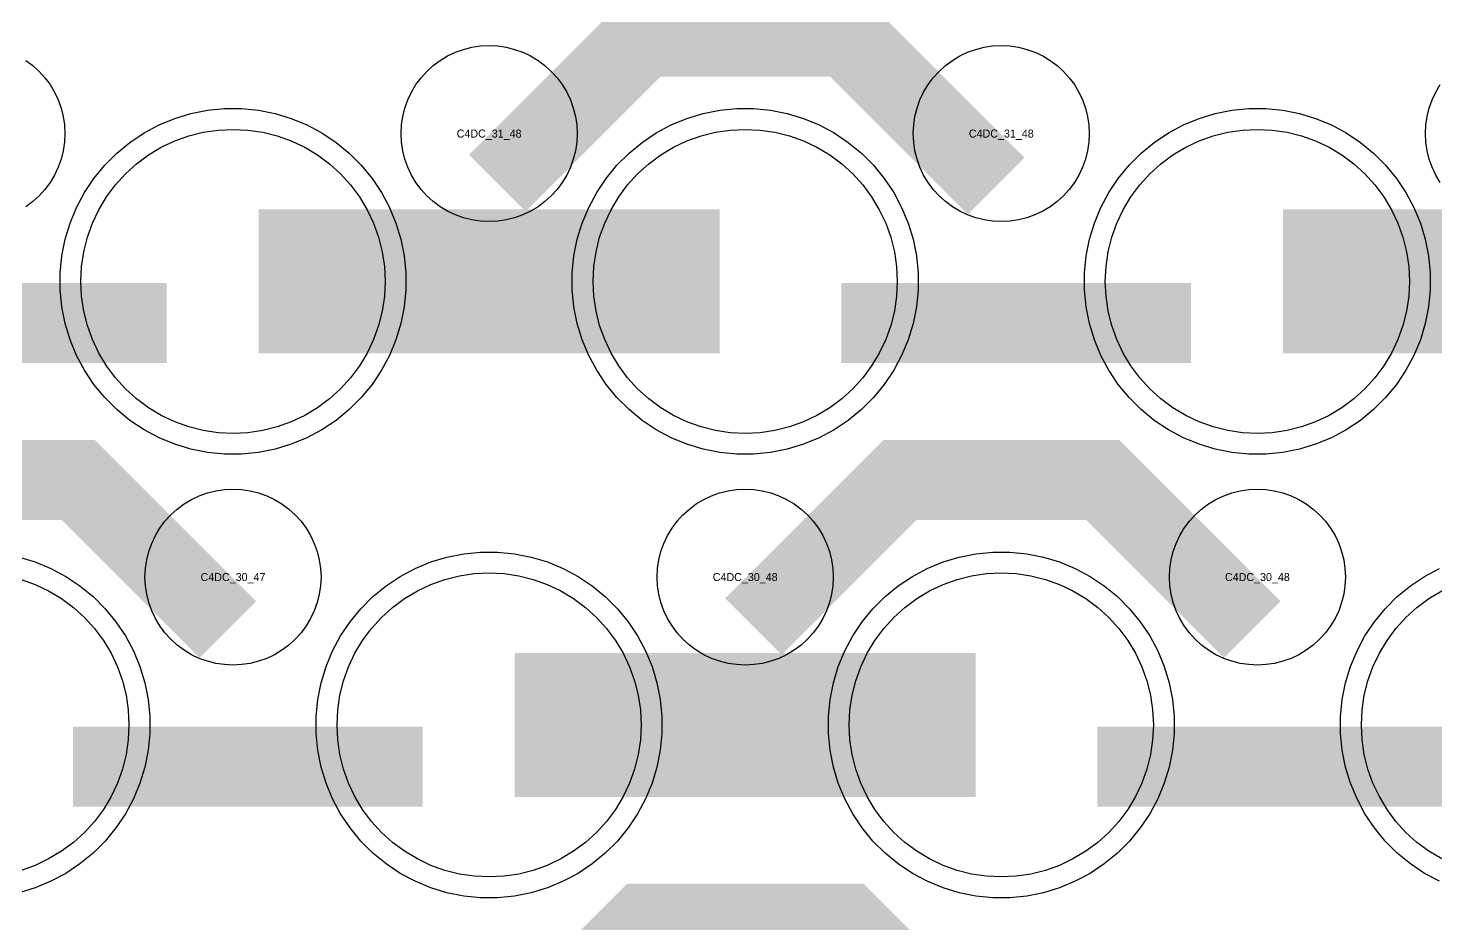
# Model space of a CAD drawing. Extents: x -11880 to 11880, y -14992 to 14992.
# Drawn here: x 3216 to 3655.8, y -10744.8 to -10465 of the extents above; entities that cross this region are included whole.
import ezdxf
from ezdxf.enums import TextEntityAlignment as Align

# ---------------------------------------------------------------- set-up
doc = ezdxf.new("R2010")
doc.units = 0
doc.header["$MEASUREMENT"] = 0
for name, color, linetype in [('GDS_775_DT_237', 138, 'CONTINUOUS'), ('RDL1_FS', 34, 'CONTINUOUS'), ('RDL_BS', 160, 'CONTINUOUS')]:
    doc.layers.add(name, color=color, linetype=linetype)

msp = doc.modelspace()

# ---------------------------------------------------------------- linework, layer by layer
at = {"layer": 'RDL1_FS'}
for points in [[(3280, -10591.589), (3275.343, -10591.36), (3270.732, -10590.676), (3266.209, -10589.544), (3261.819, -10587.972), (3257.605, -10585.98), (3253.605, -10583.582), (3249.86, -10580.804), (3246.406, -10577.674), (3243.276, -10574.22), (3240.498, -10570.475), (3238.1, -10566.475), (3236.108, -10562.261), (3234.536, -10557.871), (3233.404, -10553.348), (3232.72, -10548.737), (3232.491, -10544.08), (3232.72, -10539.423), (3233.404, -10534.812), (3234.536, -10530.289), (3236.108, -10525.899), (3238.1, -10521.685), (3240.498, -10517.685), (3243.276, -10513.94), (3246.406, -10510.486), (3249.86, -10507.356), (3253.605, -10504.578), (3257.605, -10502.18), (3261.819, -10500.188), (3266.209, -10498.616), (3270.732, -10497.484), (3275.343, -10496.8), (3280, -10496.571), (3284.657, -10496.8), (3289.268, -10497.484), (3293.791, -10498.616), (3298.181, -10500.188), (3302.395, -10502.18), (3306.395, -10504.578), (3310.14, -10507.356), (3313.594, -10510.486), (3316.724, -10513.94), (3319.502, -10517.685), (3321.9, -10521.685), (3323.892, -10525.899), (3325.464, -10530.289), (3326.596, -10534.812), (3327.28, -10539.423), (3327.509, -10544.08), (3327.28, -10548.737), (3326.596, -10553.348), (3325.464, -10557.871), (3323.892, -10562.261), (3321.9, -10566.475), (3319.502, -10570.475), (3316.724, -10574.22), (3313.594, -10577.674), (3310.14, -10580.804), (3306.395, -10583.582), (3302.395, -10585.98), (3298.181, -10587.972), (3293.791, -10589.544), (3289.268, -10590.676), (3284.657, -10591.36)], [(3440, -10591.589), (3435.343, -10591.36), (3430.732, -10590.676), (3426.209, -10589.544), (3421.819, -10587.972), (3417.605, -10585.98), (3413.605, -10583.582), (3409.86, -10580.804), (3406.406, -10577.674), (3403.276, -10574.22), (3400.498, -10570.475), (3398.1, -10566.475), (3396.108, -10562.261), (3394.536, -10557.871), (3393.404, -10553.348), (3392.72, -10548.737), (3392.491, -10544.08), (3392.72, -10539.423), (3393.404, -10534.812), (3394.536, -10530.289), (3396.108, -10525.899), (3398.1, -10521.685), (3400.498, -10517.685), (3403.276, -10513.94), (3406.406, -10510.486), (3409.86, -10507.356), (3413.605, -10504.578), (3417.605, -10502.18), (3421.819, -10500.188), (3426.209, -10498.616), (3430.732, -10497.484), (3435.343, -10496.8), (3440, -10496.571), (3444.657, -10496.8), (3449.268, -10497.484), (3453.791, -10498.616), (3458.181, -10500.188), (3462.395, -10502.18), (3466.395, -10504.578), (3470.14, -10507.356), (3473.594, -10510.486), (3476.724, -10513.94), (3479.502, -10517.685), (3481.9, -10521.685), (3483.892, -10525.899), (3485.464, -10530.289), (3486.596, -10534.812), (3487.28, -10539.423), (3487.509, -10544.08), (3487.28, -10548.737), (3486.596, -10553.348), (3485.464, -10557.871), (3483.892, -10562.261), (3481.9, -10566.475), (3479.502, -10570.475), (3476.724, -10574.22), (3473.594, -10577.674), (3470.14, -10580.804), (3466.395, -10583.582), (3462.395, -10585.98), (3458.181, -10587.972), (3453.791, -10589.544), (3449.268, -10590.676), (3444.657, -10591.36)], [(3600, -10591.589), (3595.343, -10591.36), (3590.732, -10590.676), (3586.209, -10589.544), (3581.819, -10587.972), (3577.605, -10585.98), (3573.605, -10583.582), (3569.86, -10580.804), (3566.406, -10577.674), (3563.276, -10574.22), (3560.498, -10570.475), (3558.1, -10566.475), (3556.108, -10562.261), (3554.536, -10557.871), (3553.404, -10553.348), (3552.72, -10548.737), (3552.491, -10544.08), (3552.72, -10539.423), (3553.404, -10534.812), (3554.536, -10530.289), (3556.108, -10525.899), (3558.1, -10521.685), (3560.498, -10517.685), (3563.276, -10513.94), (3566.406, -10510.486), (3569.86, -10507.356), (3573.605, -10504.578), (3577.605, -10502.18), (3581.819, -10500.188), (3586.209, -10498.616), (3590.732, -10497.484), (3595.343, -10496.8), (3600, -10496.571), (3604.657, -10496.8), (3609.268, -10497.484), (3613.791, -10498.616), (3618.181, -10500.188), (3622.395, -10502.18), (3626.395, -10504.578), (3630.14, -10507.356), (3633.594, -10510.486), (3636.724, -10513.94), (3639.502, -10517.685), (3641.9, -10521.685), (3643.892, -10525.899), (3645.464, -10530.289), (3646.596, -10534.812), (3647.28, -10539.423), (3647.509, -10544.08), (3647.28, -10548.737), (3646.596, -10553.348), (3645.464, -10557.871), (3643.892, -10562.261), (3641.9, -10566.475), (3639.502, -10570.475), (3636.724, -10574.22), (3633.594, -10577.674), (3630.14, -10580.804), (3626.395, -10583.582), (3622.395, -10585.98), (3618.181, -10587.972), (3613.791, -10589.544), (3609.268, -10590.676), (3604.657, -10591.36)]]:
    msp.add_lwpolyline(points, close=True, dxfattribs=at)
for points in [[(3288.002, -10544.08, 45, 45, 0), (3360.002, -10544.08, 45, 45, 0)], [(3360.002, -10544.08, 45, 45, 0), (3432.002, -10544.08, 45, 45, 0)], [(3608.002, -10544.08, 45, 45, 0), (3680.002, -10544.08, 45, 45, 0)]]:
    msp.add_lwpolyline(points, format="xyseb", dxfattribs=at)
at = {"layer": 'RDL1_FS', "color": 241, "true_color": 0xf7abae}
for points in [[(3213.791, -10637.176), (3218.181, -10638.748), (3222.395, -10640.74), (3226.395, -10643.138), (3230.14, -10645.916), (3233.594, -10649.046), (3236.724, -10652.5), (3239.502, -10656.245), (3241.9, -10660.245), (3243.892, -10664.459), (3245.464, -10668.849), (3246.596, -10673.372), (3247.28, -10677.983), (3247.509, -10682.64), (3247.28, -10687.297), (3246.596, -10691.908), (3245.464, -10696.431), (3243.892, -10700.821), (3241.9, -10705.035), (3239.502, -10709.035), (3236.724, -10712.78), (3233.594, -10716.234), (3230.14, -10719.364), (3226.395, -10722.142), (3222.395, -10724.54), (3218.181, -10726.532), (3213.791, -10728.104)], [(3657.605, -10724.54), (3653.605, -10722.142), (3649.86, -10719.364), (3646.406, -10716.234), (3643.276, -10712.78), (3640.498, -10709.035), (3638.1, -10705.035), (3636.108, -10700.821), (3634.536, -10696.431), (3633.404, -10691.908), (3632.72, -10687.297), (3632.491, -10682.64), (3632.72, -10677.983), (3633.404, -10673.372), (3634.536, -10668.849), (3636.108, -10664.459), (3638.1, -10660.245), (3640.498, -10656.245), (3643.276, -10652.5), (3646.406, -10649.046), (3649.86, -10645.916), (3653.605, -10643.138), (3657.605, -10640.74)]]:
    msp.add_lwpolyline(points, dxfattribs=at)
for points in [[(3360, -10730.149), (3355.343, -10729.92), (3350.732, -10729.236), (3346.209, -10728.104), (3341.819, -10726.532), (3337.605, -10724.54), (3333.605, -10722.142), (3329.86, -10719.364), (3326.406, -10716.234), (3323.276, -10712.78), (3320.498, -10709.035), (3318.1, -10705.035), (3316.108, -10700.821), (3314.536, -10696.431), (3313.404, -10691.908), (3312.72, -10687.297), (3312.491, -10682.64), (3312.72, -10677.983), (3313.404, -10673.372), (3314.536, -10668.849), (3316.108, -10664.459), (3318.1, -10660.245), (3320.498, -10656.245), (3323.276, -10652.5), (3326.406, -10649.046), (3329.86, -10645.916), (3333.605, -10643.138), (3337.605, -10640.74), (3341.819, -10638.748), (3346.209, -10637.176), (3350.732, -10636.044), (3355.343, -10635.36), (3360, -10635.131), (3364.657, -10635.36), (3369.268, -10636.044), (3373.791, -10637.176), (3378.181, -10638.748), (3382.395, -10640.74), (3386.395, -10643.138), (3390.14, -10645.916), (3393.594, -10649.046), (3396.724, -10652.5), (3399.502, -10656.245), (3401.9, -10660.245), (3403.892, -10664.459), (3405.464, -10668.849), (3406.596, -10673.372), (3407.28, -10677.983), (3407.509, -10682.64), (3407.28, -10687.297), (3406.596, -10691.908), (3405.464, -10696.431), (3403.892, -10700.821), (3401.9, -10705.035), (3399.502, -10709.035), (3396.724, -10712.78), (3393.594, -10716.234), (3390.14, -10719.364), (3386.395, -10722.142), (3382.395, -10724.54), (3378.181, -10726.532), (3373.791, -10728.104), (3369.268, -10729.236), (3364.657, -10729.92)], [(3520, -10730.149), (3515.343, -10729.92), (3510.732, -10729.236), (3506.209, -10728.104), (3501.819, -10726.532), (3497.605, -10724.54), (3493.605, -10722.142), (3489.86, -10719.364), (3486.406, -10716.234), (3483.276, -10712.78), (3480.498, -10709.035), (3478.1, -10705.035), (3476.108, -10700.821), (3474.536, -10696.431), (3473.404, -10691.908), (3472.72, -10687.297), (3472.491, -10682.64), (3472.72, -10677.983), (3473.404, -10673.372), (3474.536, -10668.849), (3476.108, -10664.459), (3478.1, -10660.245), (3480.498, -10656.245), (3483.276, -10652.5), (3486.406, -10649.046), (3489.86, -10645.916), (3493.605, -10643.138), (3497.605, -10640.74), (3501.819, -10638.748), (3506.209, -10637.176), (3510.732, -10636.044), (3515.343, -10635.36), (3520, -10635.131), (3524.657, -10635.36), (3529.268, -10636.044), (3533.791, -10637.176), (3538.181, -10638.748), (3542.395, -10640.74), (3546.395, -10643.138), (3550.14, -10645.916), (3553.594, -10649.046), (3556.724, -10652.5), (3559.502, -10656.245), (3561.9, -10660.245), (3563.892, -10664.459), (3565.464, -10668.849), (3566.596, -10673.372), (3567.28, -10677.983), (3567.509, -10682.64), (3567.28, -10687.297), (3566.596, -10691.908), (3565.464, -10696.431), (3563.892, -10700.821), (3561.9, -10705.035), (3559.502, -10709.035), (3556.724, -10712.78), (3553.594, -10716.234), (3550.14, -10719.364), (3546.395, -10722.142), (3542.395, -10724.54), (3538.181, -10726.532), (3533.791, -10728.104), (3529.268, -10729.236), (3524.657, -10729.92)]]:
    msp.add_lwpolyline(points, close=True, dxfattribs=at)
for points in [[(3368.002, -10682.64, 45, 45, 0), (3440.002, -10682.64, 45, 45, 0)], [(3440.002, -10682.64, 45, 45, 0), (3512.002, -10682.64, 45, 45, 0)]]:
    msp.add_lwpolyline(points, format="xyseb", dxfattribs=at)
at = {"layer": 'RDL_BS'}
for points in [[(3362.562, -10513.394, 25, 25, 0), (3408.377, -10467.579, 25, 25, 0), (3441.93, -10467.579, 25, 25, 0)], [(3518.401, -10514.293, 25, 25, 0), (3471.687, -10467.579, 25, 25, 0), (3441.929, -10467.579, 25, 25, 0)], [(3150.016, -10557.093, 25, 25, 0), (3259.281, -10557.093, 25, 25, 0)], [(3470.016, -10557.093, 25, 25, 0), (3579.281, -10557.093, 25, 25, 0)], [(3278.401, -10652.853, 25, 25, 0), (3231.687, -10606.139, 25, 25, 0), (3201.929, -10606.139, 25, 25, 0)], [(3442.562, -10651.954, 25, 25, 0), (3488.377, -10606.139, 25, 25, 0), (3521.93, -10606.139, 25, 25, 0)], [(3598.401, -10652.853, 25, 25, 0), (3551.687, -10606.139, 25, 25, 0), (3521.929, -10606.139, 25, 25, 0)], [(3362.562, -10790.519, 25, 25, 0), (3408.377, -10744.704, 25, 25, 0), (3441.93, -10744.704, 25, 25, 0)], [(3518.401, -10791.418, 25, 25, 0), (3471.687, -10744.704, 25, 25, 0), (3441.929, -10744.704, 25, 25, 0)]]:
    msp.add_lwpolyline(points, format="xyseb", dxfattribs=at)
for points in [[(3360, -10525.386), (3357.307, -10525.254), (3354.635, -10524.858), (3352.016, -10524.201), (3349.481, -10523.294), (3347.044, -10522.142), (3344.72, -10520.749), (3342.557, -10519.146), (3340.558, -10517.334), (3338.746, -10515.335), (3337.143, -10513.172), (3335.75, -10510.848), (3334.598, -10508.411), (3333.691, -10505.876), (3333.034, -10503.257), (3332.638, -10500.585), (3332.506, -10497.892), (3332.638, -10495.199), (3333.034, -10492.527), (3333.691, -10489.908), (3334.598, -10487.373), (3335.75, -10484.936), (3337.143, -10482.612), (3338.746, -10480.449), (3340.558, -10478.45), (3342.557, -10476.638), (3344.72, -10475.035), (3347.044, -10473.642), (3349.481, -10472.49), (3352.016, -10471.583), (3354.635, -10470.926), (3357.307, -10470.53), (3360, -10470.398), (3362.693, -10470.53), (3365.365, -10470.926), (3367.984, -10471.583), (3370.519, -10472.49), (3372.956, -10473.642), (3375.28, -10475.035), (3377.443, -10476.638), (3379.442, -10478.45), (3381.254, -10480.449), (3382.857, -10482.612), (3384.25, -10484.936), (3385.402, -10487.373), (3386.309, -10489.908), (3386.966, -10492.527), (3387.362, -10495.199), (3387.494, -10497.892), (3387.362, -10500.585), (3386.966, -10503.257), (3386.309, -10505.876), (3385.402, -10508.411), (3384.25, -10510.848), (3382.857, -10513.172), (3381.254, -10515.335), (3379.442, -10517.334), (3377.443, -10519.146), (3375.28, -10520.749), (3372.956, -10522.142), (3370.519, -10523.294), (3367.984, -10524.201), (3365.365, -10524.858), (3362.693, -10525.254)], [(3520, -10525.386), (3517.307, -10525.254), (3514.635, -10524.858), (3512.016, -10524.201), (3509.481, -10523.294), (3507.044, -10522.142), (3504.72, -10520.749), (3502.557, -10519.146), (3500.558, -10517.334), (3498.746, -10515.335), (3497.143, -10513.172), (3495.75, -10510.848), (3494.598, -10508.411), (3493.691, -10505.876), (3493.034, -10503.257), (3492.638, -10500.585), (3492.506, -10497.892), (3492.638, -10495.199), (3493.034, -10492.527), (3493.691, -10489.908), (3494.598, -10487.373), (3495.75, -10484.936), (3497.143, -10482.612), (3498.746, -10480.449), (3500.558, -10478.45), (3502.557, -10476.638), (3504.72, -10475.035), (3507.044, -10473.642), (3509.481, -10472.49), (3512.016, -10471.583), (3514.635, -10470.926), (3517.307, -10470.53), (3520, -10470.398), (3522.693, -10470.53), (3525.365, -10470.926), (3527.984, -10471.583), (3530.519, -10472.49), (3532.956, -10473.642), (3535.28, -10475.035), (3537.443, -10476.638), (3539.442, -10478.45), (3541.254, -10480.449), (3542.857, -10482.612), (3544.25, -10484.936), (3545.402, -10487.373), (3546.309, -10489.908), (3546.966, -10492.527), (3547.362, -10495.199), (3547.494, -10497.892), (3547.362, -10500.585), (3546.966, -10503.257), (3546.309, -10505.876), (3545.402, -10508.411), (3544.25, -10510.848), (3542.857, -10513.172), (3541.254, -10515.335), (3539.442, -10517.334), (3537.443, -10519.146), (3535.28, -10520.749), (3532.956, -10522.142), (3530.519, -10523.294), (3527.984, -10524.201), (3525.365, -10524.858), (3522.693, -10525.254)], [(3277.356, -10598.08), (3272.062, -10597.563), (3266.835, -10596.517), (3261.795, -10594.986), (3256.885, -10592.955), (3252.223, -10590.463), (3247.809, -10587.516), (3243.708, -10584.154), (3239.926, -10580.372), (3236.564, -10576.271), (3233.617, -10571.857), (3231.125, -10567.195), (3229.094, -10562.285), (3227.563, -10557.245), (3226.517, -10552.018), (3226, -10546.724), (3226, -10541.436), (3226.517, -10536.142), (3227.563, -10530.915), (3229.094, -10525.875), (3231.125, -10520.965), (3233.617, -10516.303), (3236.564, -10511.889), (3239.926, -10507.788), (3243.708, -10504.006), (3247.809, -10500.644), (3252.223, -10497.697), (3256.885, -10495.205), (3261.795, -10493.174), (3266.835, -10491.643), (3272.062, -10490.597), (3277.356, -10490.08), (3282.644, -10490.08), (3287.938, -10490.597), (3293.165, -10491.643), (3298.205, -10493.174), (3303.115, -10495.205), (3307.777, -10497.697), (3312.191, -10500.644), (3316.292, -10504.006), (3320.074, -10507.788), (3323.436, -10511.889), (3326.383, -10516.303), (3328.875, -10520.965), (3330.906, -10525.875), (3332.437, -10530.915), (3333.483, -10536.142), (3334, -10541.436), (3334, -10546.724), (3333.483, -10552.018), (3332.437, -10557.245), (3330.906, -10562.285), (3328.875, -10567.195), (3326.383, -10571.857), (3323.436, -10576.271), (3320.074, -10580.372), (3316.292, -10584.154), (3312.191, -10587.516), (3307.777, -10590.463), (3303.115, -10592.955), (3298.205, -10594.986), (3293.165, -10596.517), (3287.938, -10597.563), (3282.644, -10598.08)], [(3437.356, -10598.08), (3432.062, -10597.563), (3426.835, -10596.517), (3421.795, -10594.986), (3416.885, -10592.955), (3412.223, -10590.463), (3407.809, -10587.516), (3403.708, -10584.154), (3399.926, -10580.372), (3396.564, -10576.271), (3393.617, -10571.857), (3391.125, -10567.195), (3389.094, -10562.285), (3387.563, -10557.245), (3386.517, -10552.018), (3386, -10546.724), (3386, -10541.436), (3386.517, -10536.142), (3387.563, -10530.915), (3389.094, -10525.875), (3391.125, -10520.965), (3393.617, -10516.303), (3396.564, -10511.889), (3399.926, -10507.788), (3403.708, -10504.006), (3407.809, -10500.644), (3412.223, -10497.697), (3416.885, -10495.205), (3421.795, -10493.174), (3426.835, -10491.643), (3432.062, -10490.597), (3437.356, -10490.08), (3442.644, -10490.08), (3447.938, -10490.597), (3453.165, -10491.643), (3458.205, -10493.174), (3463.115, -10495.205), (3467.777, -10497.697), (3472.191, -10500.644), (3476.292, -10504.006), (3480.074, -10507.788), (3483.436, -10511.889), (3486.383, -10516.303), (3488.875, -10520.965), (3490.906, -10525.875), (3492.437, -10530.915), (3493.483, -10536.142), (3494, -10541.436), (3494, -10546.724), (3493.483, -10552.018), (3492.437, -10557.245), (3490.906, -10562.285), (3488.875, -10567.195), (3486.383, -10571.857), (3483.436, -10576.271), (3480.074, -10580.372), (3476.292, -10584.154), (3472.191, -10587.516), (3467.777, -10590.463), (3463.115, -10592.955), (3458.205, -10594.986), (3453.165, -10596.517), (3447.938, -10597.563), (3442.644, -10598.08)], [(3597.356, -10598.08), (3592.062, -10597.563), (3586.835, -10596.517), (3581.795, -10594.986), (3576.885, -10592.955), (3572.223, -10590.463), (3567.809, -10587.516), (3563.708, -10584.154), (3559.926, -10580.372), (3556.564, -10576.271), (3553.617, -10571.857), (3551.125, -10567.195), (3549.094, -10562.285), (3547.563, -10557.245), (3546.517, -10552.018), (3546, -10546.724), (3546, -10541.436), (3546.517, -10536.142), (3547.563, -10530.915), (3549.094, -10525.875), (3551.125, -10520.965), (3553.617, -10516.303), (3556.564, -10511.889), (3559.926, -10507.788), (3563.708, -10504.006), (3567.809, -10500.644), (3572.223, -10497.697), (3576.885, -10495.205), (3581.795, -10493.174), (3586.835, -10491.643), (3592.062, -10490.597), (3597.356, -10490.08), (3602.644, -10490.08), (3607.938, -10490.597), (3613.165, -10491.643), (3618.205, -10493.174), (3623.115, -10495.205), (3627.777, -10497.697), (3632.191, -10500.644), (3636.292, -10504.006), (3640.074, -10507.788), (3643.436, -10511.889), (3646.383, -10516.303), (3648.875, -10520.965), (3650.906, -10525.875), (3652.437, -10530.915), (3653.483, -10536.142), (3654, -10541.436), (3654, -10546.724), (3653.483, -10552.018), (3652.437, -10557.245), (3650.906, -10562.285), (3648.875, -10567.195), (3646.383, -10571.857), (3643.436, -10576.271), (3640.074, -10580.372), (3636.292, -10584.154), (3632.191, -10587.516), (3627.777, -10590.463), (3623.115, -10592.955), (3618.205, -10594.986), (3613.165, -10596.517), (3607.938, -10597.563), (3602.644, -10598.08)], [(3280, -10663.946), (3277.307, -10663.814), (3274.635, -10663.418), (3272.016, -10662.761), (3269.481, -10661.854), (3267.044, -10660.702), (3264.72, -10659.309), (3262.557, -10657.706), (3260.558, -10655.894), (3258.746, -10653.895), (3257.143, -10651.732), (3255.75, -10649.408), (3254.598, -10646.971), (3253.691, -10644.436), (3253.034, -10641.817), (3252.638, -10639.145), (3252.506, -10636.452), (3252.638, -10633.759), (3253.034, -10631.087), (3253.691, -10628.468), (3254.598, -10625.933), (3255.75, -10623.496), (3257.143, -10621.172), (3258.746, -10619.009), (3260.558, -10617.01), (3262.557, -10615.198), (3264.72, -10613.595), (3267.044, -10612.202), (3269.481, -10611.05), (3272.016, -10610.143), (3274.635, -10609.486), (3277.307, -10609.09), (3280, -10608.958), (3282.693, -10609.09), (3285.365, -10609.486), (3287.984, -10610.143), (3290.519, -10611.05), (3292.956, -10612.202), (3295.28, -10613.595), (3297.443, -10615.198), (3299.442, -10617.01), (3301.254, -10619.009), (3302.857, -10621.172), (3304.25, -10623.496), (3305.402, -10625.933), (3306.309, -10628.468), (3306.966, -10631.087), (3307.362, -10633.759), (3307.494, -10636.452), (3307.362, -10639.145), (3306.966, -10641.817), (3306.309, -10644.436), (3305.402, -10646.971), (3304.25, -10649.408), (3302.857, -10651.732), (3301.254, -10653.895), (3299.442, -10655.894), (3297.443, -10657.706), (3295.28, -10659.309), (3292.956, -10660.702), (3290.519, -10661.854), (3287.984, -10662.761), (3285.365, -10663.418), (3282.693, -10663.814)], [(3440, -10663.946), (3437.307, -10663.814), (3434.635, -10663.418), (3432.016, -10662.761), (3429.481, -10661.854), (3427.044, -10660.702), (3424.72, -10659.309), (3422.557, -10657.706), (3420.558, -10655.894), (3418.746, -10653.895), (3417.143, -10651.732), (3415.75, -10649.408), (3414.598, -10646.971), (3413.691, -10644.436), (3413.034, -10641.817), (3412.638, -10639.145), (3412.506, -10636.452), (3412.638, -10633.759), (3413.034, -10631.087), (3413.691, -10628.468), (3414.598, -10625.933), (3415.75, -10623.496), (3417.143, -10621.172), (3418.746, -10619.009), (3420.558, -10617.01), (3422.557, -10615.198), (3424.72, -10613.595), (3427.044, -10612.202), (3429.481, -10611.05), (3432.016, -10610.143), (3434.635, -10609.486), (3437.307, -10609.09), (3440, -10608.958), (3442.693, -10609.09), (3445.365, -10609.486), (3447.984, -10610.143), (3450.519, -10611.05), (3452.956, -10612.202), (3455.28, -10613.595), (3457.443, -10615.198), (3459.442, -10617.01), (3461.254, -10619.009), (3462.857, -10621.172), (3464.25, -10623.496), (3465.402, -10625.933), (3466.309, -10628.468), (3466.966, -10631.087), (3467.362, -10633.759), (3467.494, -10636.452), (3467.362, -10639.145), (3466.966, -10641.817), (3466.309, -10644.436), (3465.402, -10646.971), (3464.25, -10649.408), (3462.857, -10651.732), (3461.254, -10653.895), (3459.442, -10655.894), (3457.443, -10657.706), (3455.28, -10659.309), (3452.956, -10660.702), (3450.519, -10661.854), (3447.984, -10662.761), (3445.365, -10663.418), (3442.693, -10663.814)], [(3600, -10663.946), (3597.307, -10663.814), (3594.635, -10663.418), (3592.016, -10662.761), (3589.481, -10661.854), (3587.044, -10660.702), (3584.72, -10659.309), (3582.557, -10657.706), (3580.558, -10655.894), (3578.746, -10653.895), (3577.143, -10651.732), (3575.75, -10649.408), (3574.598, -10646.971), (3573.691, -10644.436), (3573.034, -10641.817), (3572.638, -10639.145), (3572.506, -10636.452), (3572.638, -10633.759), (3573.034, -10631.087), (3573.691, -10628.468), (3574.598, -10625.933), (3575.75, -10623.496), (3577.143, -10621.172), (3578.746, -10619.009), (3580.558, -10617.01), (3582.557, -10615.198), (3584.72, -10613.595), (3587.044, -10612.202), (3589.481, -10611.05), (3592.016, -10610.143), (3594.635, -10609.486), (3597.307, -10609.09), (3600, -10608.958), (3602.693, -10609.09), (3605.365, -10609.486), (3607.984, -10610.143), (3610.519, -10611.05), (3612.956, -10612.202), (3615.28, -10613.595), (3617.443, -10615.198), (3619.442, -10617.01), (3621.254, -10619.009), (3622.857, -10621.172), (3624.25, -10623.496), (3625.402, -10625.933), (3626.309, -10628.468), (3626.966, -10631.087), (3627.362, -10633.759), (3627.494, -10636.452), (3627.362, -10639.145), (3626.966, -10641.817), (3626.309, -10644.436), (3625.402, -10646.971), (3624.25, -10649.408), (3622.857, -10651.732), (3621.254, -10653.895), (3619.442, -10655.894), (3617.443, -10657.706), (3615.28, -10659.309), (3612.956, -10660.702), (3610.519, -10661.854), (3607.984, -10662.761), (3605.365, -10663.418), (3602.693, -10663.814)]]:
    msp.add_lwpolyline(points, close=True, dxfattribs=at)
for points in [[(3215.28, -10475.035), (3217.443, -10476.638), (3219.442, -10478.45), (3221.254, -10480.449), (3222.857, -10482.612), (3224.25, -10484.936), (3225.402, -10487.373), (3226.309, -10489.908), (3226.966, -10492.527), (3227.362, -10495.199), (3227.494, -10497.892), (3227.362, -10500.585), (3226.966, -10503.257), (3226.309, -10505.876), (3225.402, -10508.411), (3224.25, -10510.848), (3222.857, -10513.172), (3221.254, -10515.335), (3219.442, -10517.334), (3217.443, -10519.146), (3215.28, -10520.749)], [(3657.143, -10513.172), (3655.75, -10510.848), (3654.598, -10508.411), (3653.691, -10505.876), (3653.034, -10503.257), (3652.638, -10500.585), (3652.506, -10497.892), (3652.638, -10495.199), (3653.034, -10492.527), (3653.691, -10489.908), (3654.598, -10487.373), (3655.75, -10484.936), (3657.143, -10482.612)]]:
    msp.add_lwpolyline(points, dxfattribs=at)
at = {"layer": 'RDL_BS', "color": 241, "true_color": 0xf7abae}
for points in [[(3213.165, -10630.203), (3218.205, -10631.734), (3223.115, -10633.765), (3227.777, -10636.257), (3232.191, -10639.204), (3236.292, -10642.566), (3240.074, -10646.348), (3243.436, -10650.449), (3246.383, -10654.863), (3248.875, -10659.525), (3250.906, -10664.435), (3252.437, -10669.475), (3253.483, -10674.702), (3254, -10679.996), (3254, -10685.284), (3253.483, -10690.578), (3252.437, -10695.805), (3250.906, -10700.845), (3248.875, -10705.755), (3246.383, -10710.417), (3243.436, -10714.831), (3240.074, -10718.932), (3236.292, -10722.714), (3232.191, -10726.076), (3227.777, -10729.023), (3223.115, -10731.515), (3218.205, -10733.546), (3213.165, -10735.077)], [(3656.885, -10731.515), (3652.223, -10729.023), (3647.809, -10726.076), (3643.708, -10722.714), (3639.926, -10718.932), (3636.564, -10714.831), (3633.617, -10710.417), (3631.125, -10705.755), (3629.094, -10700.845), (3627.563, -10695.805), (3626.517, -10690.578), (3626, -10685.284), (3626, -10679.996), (3626.517, -10674.702), (3627.563, -10669.475), (3629.094, -10664.435), (3631.125, -10659.525), (3633.617, -10654.863), (3636.564, -10650.449), (3639.926, -10646.348), (3643.708, -10642.566), (3647.809, -10639.204), (3652.223, -10636.257), (3656.885, -10633.765)]]:
    msp.add_lwpolyline(points, dxfattribs=at)
for points in [[(3357.356, -10736.64), (3352.062, -10736.123), (3346.835, -10735.077), (3341.795, -10733.546), (3336.885, -10731.515), (3332.223, -10729.023), (3327.809, -10726.076), (3323.708, -10722.714), (3319.926, -10718.932), (3316.564, -10714.831), (3313.617, -10710.417), (3311.125, -10705.755), (3309.094, -10700.845), (3307.563, -10695.805), (3306.517, -10690.578), (3306, -10685.284), (3306, -10679.996), (3306.517, -10674.702), (3307.563, -10669.475), (3309.094, -10664.435), (3311.125, -10659.525), (3313.617, -10654.863), (3316.564, -10650.449), (3319.926, -10646.348), (3323.708, -10642.566), (3327.809, -10639.204), (3332.223, -10636.257), (3336.885, -10633.765), (3341.795, -10631.734), (3346.835, -10630.203), (3352.062, -10629.157), (3357.356, -10628.64), (3362.644, -10628.64), (3367.938, -10629.157), (3373.165, -10630.203), (3378.205, -10631.734), (3383.115, -10633.765), (3387.777, -10636.257), (3392.191, -10639.204), (3396.292, -10642.566), (3400.074, -10646.348), (3403.436, -10650.449), (3406.383, -10654.863), (3408.875, -10659.525), (3410.906, -10664.435), (3412.437, -10669.475), (3413.483, -10674.702), (3414, -10679.996), (3414, -10685.284), (3413.483, -10690.578), (3412.437, -10695.805), (3410.906, -10700.845), (3408.875, -10705.755), (3406.383, -10710.417), (3403.436, -10714.831), (3400.074, -10718.932), (3396.292, -10722.714), (3392.191, -10726.076), (3387.777, -10729.023), (3383.115, -10731.515), (3378.205, -10733.546), (3373.165, -10735.077), (3367.938, -10736.123), (3362.644, -10736.64)], [(3517.356, -10736.64), (3512.062, -10736.123), (3506.835, -10735.077), (3501.795, -10733.546), (3496.885, -10731.515), (3492.223, -10729.023), (3487.809, -10726.076), (3483.708, -10722.714), (3479.926, -10718.932), (3476.564, -10714.831), (3473.617, -10710.417), (3471.125, -10705.755), (3469.094, -10700.845), (3467.563, -10695.805), (3466.517, -10690.578), (3466, -10685.284), (3466, -10679.996), (3466.517, -10674.702), (3467.563, -10669.475), (3469.094, -10664.435), (3471.125, -10659.525), (3473.617, -10654.863), (3476.564, -10650.449), (3479.926, -10646.348), (3483.708, -10642.566), (3487.809, -10639.204), (3492.223, -10636.257), (3496.885, -10633.765), (3501.795, -10631.734), (3506.835, -10630.203), (3512.062, -10629.157), (3517.356, -10628.64), (3522.644, -10628.64), (3527.938, -10629.157), (3533.165, -10630.203), (3538.205, -10631.734), (3543.115, -10633.765), (3547.777, -10636.257), (3552.191, -10639.204), (3556.292, -10642.566), (3560.074, -10646.348), (3563.436, -10650.449), (3566.383, -10654.863), (3568.875, -10659.525), (3570.906, -10664.435), (3572.437, -10669.475), (3573.483, -10674.702), (3574, -10679.996), (3574, -10685.284), (3573.483, -10690.578), (3572.437, -10695.805), (3570.906, -10700.845), (3568.875, -10705.755), (3566.383, -10710.417), (3563.436, -10714.831), (3560.074, -10718.932), (3556.292, -10722.714), (3552.191, -10726.076), (3547.777, -10729.023), (3543.115, -10731.515), (3538.205, -10733.546), (3533.165, -10735.077), (3527.938, -10736.123), (3522.644, -10736.64)]]:
    msp.add_lwpolyline(points, close=True, dxfattribs=at)
for points in [[(3230.016, -10695.653, 25, 25, 0), (3339.281, -10695.653, 25, 25, 0)], [(3550.016, -10695.653, 25, 25, 0), (3659.281, -10695.653, 25, 25, 0)]]:
    msp.add_lwpolyline(points, format="xyseb", dxfattribs=at)

# ---------------------------------------------------------------- texts
at = {"layer": 'GDS_775_DT_237'}
for s, p in [('C4DC_31_48', (3360, -10497.892)), ('C4DC_31_48', (3360, -10497.892)), ('C4DC_31_48', (3520, -10497.892)), ('C4DC_31_48', (3520, -10497.892)), ('C4DC_30_47', (3280, -10636.452)), ('C4DC_30_47', (3280, -10636.452)), ('C4DC_30_48', (3440, -10636.452)), ('C4DC_30_48', (3440, -10636.452)), ('C4DC_30_48', (3600, -10636.452)), ('C4DC_30_48', (3600, -10636.452))]:
    msp.add_text(s, height=2.5, dxfattribs=at).set_placement(p, align=Align.MIDDLE_CENTER)

doc.saveas('drawing.dxf')
